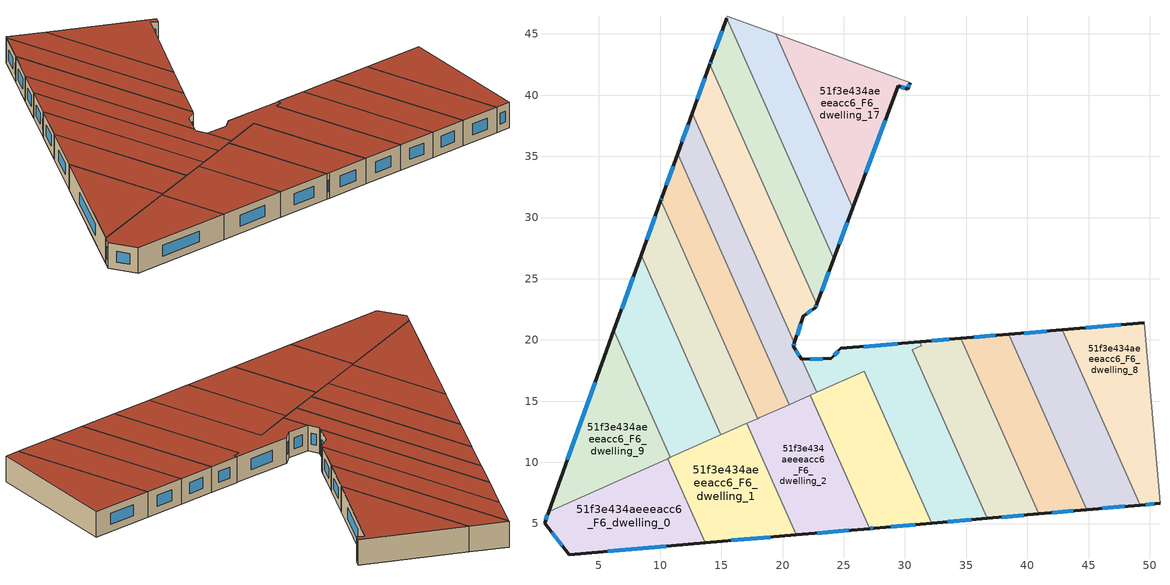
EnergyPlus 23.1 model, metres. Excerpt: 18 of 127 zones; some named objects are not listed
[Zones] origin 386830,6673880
51f3e434aeeeacc6_F6_dwelling_0
 floor to 51f3e434aeeeacc6_F5_dwelling_0 (EU_floor_Construction): 10.62,10.31 13.68,3.44 2.56,2.47 0.56,5.05 0.9,5.99 z18
 wall outside (EU_wall_Construction): 0.9,5.99 0.56,5.05 2.56,2.47 13.68,3.44 z18:21
 wall to 51f3e434aeeeacc6_F6_dwelling_1 (EU_wall_Construction): 13.68,3.44 10.62,10.31 z18:21
 wall to 51f3e434aeeeacc6_F6_dwelling_9 (EU_wall_Construction): 10.62,10.31 0.9,5.99 z18:21
 window (EU_Window_Construction): 5.74,2.75 10.5,3.16 / 1.13,4.31 1.99,3.21 / 0.8,5.72 0.65,5.32 z18.86:20.14
 roof outside (EU_roof_Construction): 13.68,3.44 10.62,10.31 0.9,5.99 0.56,5.05 2.56,2.47 z21
51f3e434aeeeacc6_F6_dwelling_1
 floor to 51f3e434aeeeacc6_F5_dwelling_1 (EU_floor_Construction): 17.08,13.18 21.12,4.08 13.68,3.44 10.62,10.31 z18
 wall outside (EU_wall_Construction): 13.68,3.44 21.12,4.08 z18:21
 wall to 51f3e434aeeeacc6_F6_dwelling_2 (EU_wall_Construction): 21.12,4.08 17.08,13.18 z18:21
 wall to 51f3e434aeeeacc6_F6_dwelling_10 (EU_wall_Construction): 14.96,12.24 10.84,10.41 z18:21
 wall to 51f3e434aeeeacc6_F6_dwelling_9 (EU_wall_Construction): 10.84,10.41 10.62,10.31 z18:21
 wall to 51f3e434aeeeacc6_F6_dwelling_11 (EU_wall_Construction): 17.08,13.18 14.96,12.24 z18:21
 window (EU_Window_Construction): 15.81,3.62 19,3.9 z18.86:20.14
 roof outside (EU_roof_Construction): 21.12,4.08 17.08,13.18 10.62,10.31 13.68,3.44 z21
51f3e434aeeeacc6_F6_dwelling_10
 floor to 51f3e434aeeeacc6_F5_dwelling_10 (EU_floor_Construction): 8.44,26.91 14.96,12.24 10.84,10.41 6.23,20.78 z18
 wall outside (EU_wall_Construction): 8.44,26.91 6.23,20.78 z18:21
 wall to 51f3e434aeeeacc6_F6_dwelling_11 (EU_wall_Construction): 14.96,12.24 8.44,26.91 z18:21
 wall to 51f3e434aeeeacc6_F6_dwelling_9 (EU_wall_Construction): 6.23,20.78 10.84,10.41 z18:21
 window (EU_Window_Construction): 7.81,25.15 6.86,22.53 z18.86:20.14
 roof outside (EU_roof_Construction): 14.96,12.24 8.44,26.91 6.23,20.78 10.84,10.41 z21
51f3e434aeeeacc6_F6_dwelling_11
 floor to 51f3e434aeeeacc6_F5_dwelling_11 (EU_floor_Construction): 10.06,31.4 17.98,13.58 14.96,12.24 8.44,26.91 z18
 wall outside (EU_wall_Construction): 10.06,31.4 8.44,26.91 z18:21
 wall to 51f3e434aeeeacc6_F6_dwelling_12 (EU_wall_Construction): 17.98,13.58 10.06,31.4 z18:21
 wall to 51f3e434aeeeacc6_F6_dwelling_2 (EU_wall_Construction): 17.08,13.18 17.98,13.58 z18:21
 window (EU_Window_Construction): 9.6,30.12 8.9,28.19 z18.86:20.14
 roof outside (EU_roof_Construction): 17.98,13.58 10.06,31.4 8.44,26.91 14.96,12.24 z21
51f3e434aeeeacc6_F6_dwelling_12
 floor to 51f3e434aeeeacc6_F5_dwelling_12 (EU_floor_Construction): 11.44,35.23 20.56,14.73 18.12,13.64 17.98,13.58 10.06,31.4 10.14,31.61 z18
 wall outside (EU_wall_Construction): 11.44,35.23 10.14,31.61 10.06,31.4 z18:21
 wall to 51f3e434aeeeacc6_F6_dwelling_13 (EU_wall_Construction): 20.56,14.73 11.44,35.23 z18:21
 wall to 51f3e434aeeeacc6_F6_dwelling_2 (EU_wall_Construction): 17.98,13.58 18.12,13.64 20.56,14.73 z18:21
 window (EU_Window_Construction): 10.12,31.55 10.08,31.46 / 11.07,34.19 10.51,32.64 z18.86:20.14
 roof outside (EU_roof_Construction): 20.56,14.73 11.44,35.23 10.14,31.61 10.06,31.4 17.98,13.58 18.12,13.64 z21
51f3e434aeeeacc6_F6_dwelling_13
 floor to 51f3e434aeeeacc6_F5_dwelling_13 (EU_floor_Construction): 12.64,38.54 20.98,19.77 20.88,19.47 21.58,18.42 22.78,15.71 20.56,14.73 11.44,35.23 z18
 wall outside (EU_wall_Construction): 21.58,18.42 20.88,19.47 20.98,19.77 / 12.64,38.54 11.44,35.23 z18:21
 wall to 51f3e434aeeeacc6_F6_dwelling_14 (EU_wall_Construction): 20.98,19.77 12.64,38.54 z18:21
 wall to 51f3e434aeeeacc6_F6_dwelling_4 (EU_wall_Construction): 22.78,15.71 21.58,18.42 z18:21
 wall to 51f3e434aeeeacc6_F6_dwelling_3 (EU_wall_Construction): 22.27,15.49 22.78,15.71 z18:21
 wall to 51f3e434aeeeacc6_F6_dwelling_2 (EU_wall_Construction): 20.56,14.73 22.27,15.49 z18:21
 window (EU_Window_Construction): 20.91,19.56 20.95,19.69 / 21.38,18.72 21.08,19.17 / 12.3,37.59 11.78,36.17 z18.86:20.14
 roof outside (EU_roof_Construction): 22.78,15.71 21.58,18.42 20.88,19.47 20.98,19.77 12.64,38.54 11.44,35.23 20.56,14.73 z21
51f3e434aeeeacc6_F6_dwelling_14
 floor to 51f3e434aeeeacc6_F5_dwelling_14 (EU_floor_Construction): 14.08,42.53 22.79,22.91 22.69,22.65 21.7,21.96 20.98,19.77 12.64,38.54 z18
 wall outside (EU_wall_Construction): 20.98,19.77 21.7,21.96 22.69,22.65 22.79,22.91 / 14.08,42.53 12.64,38.54 z18:21
 wall to 51f3e434aeeeacc6_F6_dwelling_15 (EU_wall_Construction): 22.79,22.91 14.08,42.53 z18:21
 window (EU_Window_Construction): 22.72,22.72 22.76,22.84 / 21.98,22.15 22.41,22.45 / 21.18,20.4 21.49,21.33 / 13.66,41.39 13.05,39.68 z18.86:20.14
 roof outside (EU_roof_Construction): 20.98,19.77 21.7,21.96 22.69,22.65 22.79,22.91 14.08,42.53 12.64,38.54 z21
51f3e434aeeeacc6_F6_dwelling_15
 floor to 51f3e434aeeeacc6_F5_dwelling_15 (EU_floor_Construction): 15.43,46.29 24.18,26.62 22.79,22.91 14.08,42.53 14.15,42.73 z18
 wall outside (EU_wall_Construction): 15.43,46.29 14.15,42.73 14.08,42.53 / 22.79,22.91 24.18,26.62 z18:21
 wall to 51f3e434aeeeacc6_F6_dwelling_16 (EU_wall_Construction): 24.18,26.62 15.43,46.29 z18:21
 window (EU_Window_Construction): 15.07,45.27 14.52,43.75 / 23.19,23.97 23.78,25.56 / 14.13,42.67 14.1,42.58 z18.86:20.14
 roof outside (EU_roof_Construction): 22.79,22.91 24.18,26.62 15.43,46.29 14.15,42.73 14.08,42.53 z21
51f3e434aeeeacc6_F6_dwelling_16
 floor to 51f3e434aeeeacc6_F5_dwelling_16 (EU_floor_Construction): 19.44,45 25.74,30.81 24.18,26.62 15.43,46.29 15.48,46.43 z18
 wall outside (EU_wall_Construction): 24.18,26.62 25.74,30.81 z18:21
 wall adiabatic (EU_wall_Construction): 19.44,45 15.48,46.43 15.43,46.29 z18:21
 wall to 51f3e434aeeeacc6_F6_dwelling_17 (EU_wall_Construction): 25.74,30.81 19.44,45 z18:21
 window (EU_Window_Construction): 24.62,27.82 25.29,29.61 z18.86:20.14
 roof outside (EU_roof_Construction): 24.18,26.62 25.74,30.81 19.44,45 15.48,46.43 15.43,46.29 z21
51f3e434aeeeacc6_F6_dwelling_17
 floor to 51f3e434aeeeacc6_F5_dwelling_17 (EU_floor_Construction): 30.42,41.03 30.22,40.5 29.47,40.78 25.74,30.81 19.44,45 z18
 wall outside (EU_wall_Construction): 25.74,30.81 29.47,40.78 30.22,40.5 30.42,41.03 z18:21
 wall adiabatic (EU_wall_Construction): 30.42,41.03 19.44,45 z18:21
 window (EU_Window_Construction): 26.81,33.66 28.4,37.93 / 30.28,40.65 30.37,40.88 / 29.68,40.7 30,40.58 z18.86:20.14
 roof outside (EU_roof_Construction): 25.74,30.81 29.47,40.78 30.22,40.5 30.42,41.03 19.44,45 z21
51f3e434aeeeacc6_F6_dwelling_2
 floor to 51f3e434aeeeacc6_F5_dwelling_2 (EU_floor_Construction): 22.27,15.49 27.11,4.6 21.12,4.08 17.08,13.18 z18
 wall outside (EU_wall_Construction): 21.12,4.08 27.11,4.6 z18:21
 wall to 51f3e434aeeeacc6_F6_dwelling_3 (EU_wall_Construction): 27.11,4.6 22.27,15.49 z18:21
 window (EU_Window_Construction): 22.83,4.23 25.4,4.45 z18.86:20.14
 roof outside (EU_roof_Construction): 27.11,4.6 22.27,15.49 17.08,13.18 21.12,4.08 z21
51f3e434aeeeacc6_F6_dwelling_3
 floor to 51f3e434aeeeacc6_F5_dwelling_3 (EU_floor_Construction): 26.67,17.44 32.18,5.04 27.48,4.63 27.11,4.6 22.27,15.49 z18
 wall outside (EU_wall_Construction): 27.11,4.6 27.48,4.63 32.18,5.04 z18:21
 wall to 51f3e434aeeeacc6_F6_dwelling_4 (EU_wall_Construction): 32.18,5.04 26.67,17.44 22.78,15.71 z18:21
 window (EU_Window_Construction): 28.82,4.75 30.84,4.92 / 27.22,4.61 27.37,4.62 z18.86:20.14
 roof outside (EU_roof_Construction): 32.18,5.04 26.67,17.44 22.27,15.49 27.11,4.6 27.48,4.63 z21
51f3e434aeeeacc6_F6_dwelling_4
 floor to 51f3e434aeeeacc6_F5_dwelling_4 (EU_floor_Construction): 31.35,19.52 30.61,19.2 36.73,5.43 32.18,5.04 26.67,17.44 22.78,15.71 21.58,18.42 24,18.51 24.78,19.31 31.27,19.85 z18
 wall outside (EU_wall_Construction): 31.27,19.85 24.78,19.31 24,18.51 21.58,18.42 / 32.18,5.04 36.73,5.43 z18:21
 wall to 51f3e434aeeeacc6_F6_dwelling_5 (EU_wall_Construction): 36.73,5.43 30.61,19.2 31.35,19.52 31.27,19.85 z18:21
 window (EU_Window_Construction): 24.55,19.08 24.22,18.74 / 29.41,19.7 26.63,19.46 / 33.48,5.15 35.43,5.32 / 23.31,18.49 22.27,18.44 z18.86:20.14
 roof outside (EU_roof_Construction): 36.73,5.43 30.61,19.2 31.35,19.52 31.27,19.85 24.78,19.31 24,18.51 21.58,18.42 22.78,15.71 26.67,17.44 32.18,5.04 z21
51f3e434aeeeacc6_F6_dwelling_5
 floor to 51f3e434aeeeacc6_F5_dwelling_5 (EU_floor_Construction): 34.54,20.13 40.91,5.79 36.73,5.43 30.61,19.2 31.35,19.53 31.27,19.86 z18
 wall outside (EU_wall_Construction): 36.73,5.43 40.91,5.79 / 34.54,20.13 31.27,19.86 z18:21
 wall to 51f3e434aeeeacc6_F6_dwelling_6 (EU_wall_Construction): 40.91,5.79 34.54,20.13 z18:21
 window (EU_Window_Construction): 37.92,5.53 39.72,5.69 / 33.61,20.05 32.2,19.93 z18.86:20.14
 roof outside (EU_roof_Construction): 40.91,5.79 34.54,20.13 31.27,19.86 31.35,19.53 30.61,19.2 36.73,5.43 z21
51f3e434aeeeacc6_F6_dwelling_6
 floor to 51f3e434aeeeacc6_F5_dwelling_6 (EU_floor_Construction): 38.5,20.46 44.86,6.13 40.91,5.79 34.54,20.13 z18
 wall outside (EU_wall_Construction): 40.91,5.79 44.86,6.13 / 38.5,20.46 34.54,20.13 z18:21
 wall to 51f3e434aeeeacc6_F6_dwelling_7 (EU_wall_Construction): 44.86,6.13 38.5,20.46 z18:21
 window (EU_Window_Construction): 42.04,5.89 43.74,6.04 / 37.37,20.37 35.67,20.22 z18.86:20.14
 roof outside (EU_roof_Construction): 44.86,6.13 38.5,20.46 34.54,20.13 40.91,5.79 z21
51f3e434aeeeacc6_F6_dwelling_7
 floor to 51f3e434aeeeacc6_F5_dwelling_7 (EU_floor_Construction): 42.85,20.83 49.22,6.51 44.86,6.13 38.5,20.46 z18
 wall outside (EU_wall_Construction): 44.86,6.13 49.22,6.51 / 42.85,20.83 38.5,20.46 z18:21
 wall to 51f3e434aeeeacc6_F6_dwelling_8 (EU_wall_Construction): 49.22,6.51 42.85,20.83 z18:21
 window (EU_Window_Construction): 46.11,6.24 47.97,6.4 / 41.61,20.72 39.74,20.57 z18.86:20.14
 roof outside (EU_roof_Construction): 49.22,6.51 42.85,20.83 38.5,20.46 44.86,6.13 z21
51f3e434aeeeacc6_F6_dwelling_8
 floor to 51f3e434aeeeacc6_F5_dwelling_8 (EU_floor_Construction): 49.54,21.39 50.84,6.65 49.22,6.51 42.85,20.83 z18
 wall outside (EU_wall_Construction): 49.54,21.39 42.85,20.83 / 49.22,6.51 50.84,6.65 z18:21
 wall adiabatic (EU_wall_Construction): 50.84,6.65 49.54,21.39 z18:21
 window (EU_Window_Construction): 47.63,21.23 44.76,20.99 / 49.68,6.55 50.38,6.61 z18.86:20.14
 roof outside (EU_roof_Construction): 50.84,6.65 49.54,21.39 42.85,20.83 49.22,6.51 z21
51f3e434aeeeacc6_F6_dwelling_9
 floor to 51f3e434aeeeacc6_F5_dwelling_9 (EU_floor_Construction): 6.23,20.78 10.84,10.41 0.9,5.99 z18
 wall outside (EU_wall_Construction): 6.23,20.78 0.9,5.99 z18:21
 window (EU_Window_Construction): 4.71,16.55 2.42,10.21 z18.86:20.14
 roof outside (EU_roof_Construction): 10.84,10.41 6.23,20.78 0.9,5.99 z21
[Building]
EU S2 Campaign: North Axis=0; Terrain=City; Solar Distribution=FullExterior
[Site:Location]
Helsinki-Vantaa.AP: Latitude=60.317; Longitude=24.963; Time Zone=2; Elevation=54.6
[SizingPeriod:WeatherFileDays]
AnnualSizingPeriod: Begin Month=1; Begin Day of Month=1; End Month=12; End Day of Month=31; Day of Week for Start Day=Monday; Use Weather File Daylight Saving Period=No; Use Weather File Rain and Snow Indicators=No
[MATERIAL]
EU_InternalMass_Material: Roughness=MediumRough; Thickness=0.1; Conductivity=1; Density=1800; Specific Heat=900; Thermal Absorptance=0.9; Solar Absorptance=0.7; Visible Absorptance=0.7
[MATERIAL:NOMASS] Roughness=MediumRough; Thermal Absorptance=0.9; Solar Absorptance=0.7; Visible Absorptance=0.7
Name | Thermal Resistance
EU_wall_NoMass | 1.10183
EU_roof_NoMass; EU_floor_NoMass | 1.70606
[WINDOWMATERIAL:SIMPLEGLAZINGSYSTEM]
EU_Window_SimpleGlazing: UFactor=3.11035; Solar Heat Gain Coefficient=0.8; Visible Transmittance=0.8
[CONSTRUCTION]
EU_wall_Construction: EU_wall_NoMass
EU_roof_Construction: EU_roof_NoMass
EU_floor_Construction: EU_floor_NoMass
EU_Window_Construction: EU_Window_SimpleGlazing
EU_InternalMass_Construction: EU_InternalMass_Material
[ZONE] Type=1; Multiplier=1; Ceiling Height=autocalculate; Floor Area=autocalculate; Part of Total Floor Area=Yes
Name | Volume
51f3e434aeeeacc6_F6_dwelling_0 | 185.268
51f3e434aeeeacc6_F6_dwelling_1; 51f3e434aeeeacc6_F6_dwelling_10 | 185.276
51f3e434aeeeacc6_F6_dwelling_11 | 176.431
51f3e434aeeeacc6_F6_dwelling_12 | 177.158
51f3e434aeeeacc6_F6_dwelling_13 | 172.649
51f3e434aeeeacc6_F6_dwelling_14 | 182.613
51f3e434aeeeacc6_F6_dwelling_15 | 178.601
51f3e434aeeeacc6_F6_dwelling_16 | 175.023
51f3e434aeeeacc6_F6_dwelling_17 | 183.998
51f3e434aeeeacc6_F6_dwelling_2 | 186.405
51f3e434aeeeacc6_F6_dwelling_3 | 184.126
51f3e434aeeeacc6_F6_dwelling_4 | 235.137
51f3e434aeeeacc6_F6_dwelling_5 | 185.789
51f3e434aeeeacc6_F6_dwelling_6 | 176.413
51f3e434aeeeacc6_F6_dwelling_7 | 194.145
51f3e434aeeeacc6_F6_dwelling_8 | 185.281
51f3e434aeeeacc6_F6_dwelling_9 | 185.259
[INTERNALMASS] Construction=EU_InternalMass_Construction
Name | Zone or ZoneList | Surface Area
51f3e434aeeeacc6_F6_dwelling_0_EU_InternalMass | 51f3e434aeeeacc6_F6_dwelling_0 | 61.7557
51f3e434aeeeacc6_F6_dwelling_1_EU_InternalMass | 51f3e434aeeeacc6_F6_dwelling_1 | 61.7588
51f3e434aeeeacc6_F6_dwelling_2_EU_InternalMass | 51f3e434aeeeacc6_F6_dwelling_2 | 62.1346
51f3e434aeeeacc6_F6_dwelling_3_EU_InternalMass | 51f3e434aeeeacc6_F6_dwelling_3 | 61.3775
51f3e434aeeeacc6_F6_dwelling_4_EU_InternalMass | 51f3e434aeeeacc6_F6_dwelling_4 | 78.3823
51f3e434aeeeacc6_F6_dwelling_5_EU_InternalMass | 51f3e434aeeeacc6_F6_dwelling_5 | 61.9296
51f3e434aeeeacc6_F6_dwelling_6_EU_InternalMass | 51f3e434aeeeacc6_F6_dwelling_6 | 58.8042
51f3e434aeeeacc6_F6_dwelling_7_EU_InternalMass | 51f3e434aeeeacc6_F6_dwelling_7 | 64.7155
51f3e434aeeeacc6_F6_dwelling_8_EU_InternalMass | 51f3e434aeeeacc6_F6_dwelling_8 | 61.7599
51f3e434aeeeacc6_F6_dwelling_9_EU_InternalMass | 51f3e434aeeeacc6_F6_dwelling_9 | 61.753
51f3e434aeeeacc6_F6_dwelling_10_EU_InternalMass | 51f3e434aeeeacc6_F6_dwelling_10 | 61.7586
51f3e434aeeeacc6_F6_dwelling_11_EU_InternalMass | 51f3e434aeeeacc6_F6_dwelling_11 | 58.8067
51f3e434aeeeacc6_F6_dwelling_12_EU_InternalMass | 51f3e434aeeeacc6_F6_dwelling_12 | 59.0567
51f3e434aeeeacc6_F6_dwelling_13_EU_InternalMass | 51f3e434aeeeacc6_F6_dwelling_13 | 57.5541
51f3e434aeeeacc6_F6_dwelling_14_EU_InternalMass | 51f3e434aeeeacc6_F6_dwelling_14 | 60.8704
51f3e434aeeeacc6_F6_dwelling_15_EU_InternalMass | 51f3e434aeeeacc6_F6_dwelling_15 | 59.5335
51f3e434aeeeacc6_F6_dwelling_16_EU_InternalMass | 51f3e434aeeeacc6_F6_dwelling_16 | 58.3412
51f3e434aeeeacc6_F6_dwelling_17_EU_InternalMass | 51f3e434aeeeacc6_F6_dwelling_17 | 61.3325
[OTHEREQUIPMENT] Fuel Type=Electricity; Design Level Calculation Method=Watts/Area; Power per Zone Floor Area=1; Fraction Latent=0; Fraction Radiant=0; Fraction Lost=0; Carbon Dioxide Generation Rate=0; EndUse Subcategory=EU_Step8_InternalGains
Name | Zone or ZoneList or Space or SpaceList | Schedule
EU_Step8_InternalGain_51f3e434aeeeacc6_F6_dwelling_0_f000 | 51f3e434aeeeacc6_F6_dwelling_0 | EU_Step8_GainSchedule_51f3e434aeeeacc6_F6_dwelling_0_f000
EU_Step8_InternalGain_51f3e434aeeeacc6_F6_dwelling_1_f000 | 51f3e434aeeeacc6_F6_dwelling_1 | EU_Step8_GainSchedule_51f3e434aeeeacc6_F6_dwelling_1_f000
EU_Step8_InternalGain_51f3e434aeeeacc6_F6_dwelling_2_f000 | 51f3e434aeeeacc6_F6_dwelling_2 | EU_Step8_GainSchedule_51f3e434aeeeacc6_F6_dwelling_2_f000
EU_Step8_InternalGain_51f3e434aeeeacc6_F6_dwelling_3_f000 | 51f3e434aeeeacc6_F6_dwelling_3 | EU_Step8_GainSchedule_51f3e434aeeeacc6_F6_dwelling_3_f000
EU_Step8_InternalGain_51f3e434aeeeacc6_F6_dwelling_4_f000 | 51f3e434aeeeacc6_F6_dwelling_4 | EU_Step8_GainSchedule_51f3e434aeeeacc6_F6_dwelling_4_f000
EU_Step8_InternalGain_51f3e434aeeeacc6_F6_dwelling_5_f000 | 51f3e434aeeeacc6_F6_dwelling_5 | EU_Step8_GainSchedule_51f3e434aeeeacc6_F6_dwelling_5_f000
EU_Step8_InternalGain_51f3e434aeeeacc6_F6_dwelling_6_f000 | 51f3e434aeeeacc6_F6_dwelling_6 | EU_Step8_GainSchedule_51f3e434aeeeacc6_F6_dwelling_6_f000
EU_Step8_InternalGain_51f3e434aeeeacc6_F6_dwelling_7_f000 | 51f3e434aeeeacc6_F6_dwelling_7 | EU_Step8_GainSchedule_51f3e434aeeeacc6_F6_dwelling_7_f000
EU_Step8_InternalGain_51f3e434aeeeacc6_F6_dwelling_8_f000 | 51f3e434aeeeacc6_F6_dwelling_8 | EU_Step8_GainSchedule_51f3e434aeeeacc6_F6_dwelling_8_f000
EU_Step8_InternalGain_51f3e434aeeeacc6_F6_dwelling_9_f000 | 51f3e434aeeeacc6_F6_dwelling_9 | EU_Step8_GainSchedule_51f3e434aeeeacc6_F6_dwelling_9_f000
EU_Step8_InternalGain_51f3e434aeeeacc6_F6_dwelling_10_f000 | 51f3e434aeeeacc6_F6_dwelling_10 | EU_Step8_GainSchedule_51f3e434aeeeacc6_F6_dwelling_10_f000
EU_Step8_InternalGain_51f3e434aeeeacc6_F6_dwelling_11_f000 | 51f3e434aeeeacc6_F6_dwelling_11 | EU_Step8_GainSchedule_51f3e434aeeeacc6_F6_dwelling_11_f000
EU_Step8_InternalGain_51f3e434aeeeacc6_F6_dwelling_12_f000 | 51f3e434aeeeacc6_F6_dwelling_12 | EU_Step8_GainSchedule_51f3e434aeeeacc6_F6_dwelling_12_f000
EU_Step8_InternalGain_51f3e434aeeeacc6_F6_dwelling_13_f000 | 51f3e434aeeeacc6_F6_dwelling_13 | EU_Step8_GainSchedule_51f3e434aeeeacc6_F6_dwelling_13_f000
EU_Step8_InternalGain_51f3e434aeeeacc6_F6_dwelling_14_f000 | 51f3e434aeeeacc6_F6_dwelling_14 | EU_Step8_GainSchedule_51f3e434aeeeacc6_F6_dwelling_14_f000
EU_Step8_InternalGain_51f3e434aeeeacc6_F6_dwelling_15_f000 | 51f3e434aeeeacc6_F6_dwelling_15 | EU_Step8_GainSchedule_51f3e434aeeeacc6_F6_dwelling_15_f000
EU_Step8_InternalGain_51f3e434aeeeacc6_F6_dwelling_16_f000 | 51f3e434aeeeacc6_F6_dwelling_16 | EU_Step8_GainSchedule_51f3e434aeeeacc6_F6_dwelling_16_f000
EU_Step8_InternalGain_51f3e434aeeeacc6_F6_dwelling_17_f000 | 51f3e434aeeeacc6_F6_dwelling_17 | EU_Step8_GainSchedule_51f3e434aeeeacc6_F6_dwelling_17_f000
[ZONEVENTILATION:DESIGNFLOWRATE] Schedule=EU_AlwaysOn; Design Flow Rate Calculation Method=AirChanges/Hour; Air Changes per Hour=0.756316; Ventilation Type=Natural; Fan Pressure Rise=0; Fan Total Efficiency=1; Constant Term Coefficient=1; Temperature Term Coefficient=0; Velocity Term Coefficient=0; Velocity Squared Term Coefficient=0; Minimum Indoor Temperature=-100; Maximum Indoor Temperature=100; Delta Temperature=-100; Minimum Outdoor Temperature=-100; Maximum Outdoor Temperature=100; Maximum Wind Speed=40
Name | Zone or ZoneList or Space or SpaceList
EU_ConstantAir_51f3e434aeeeacc6_F6_dwelling_0 | 51f3e434aeeeacc6_F6_dwelling_0
EU_ConstantAir_51f3e434aeeeacc6_F6_dwelling_1 | 51f3e434aeeeacc6_F6_dwelling_1
EU_ConstantAir_51f3e434aeeeacc6_F6_dwelling_2 | 51f3e434aeeeacc6_F6_dwelling_2
EU_ConstantAir_51f3e434aeeeacc6_F6_dwelling_3 | 51f3e434aeeeacc6_F6_dwelling_3
EU_ConstantAir_51f3e434aeeeacc6_F6_dwelling_4 | 51f3e434aeeeacc6_F6_dwelling_4
EU_ConstantAir_51f3e434aeeeacc6_F6_dwelling_5 | 51f3e434aeeeacc6_F6_dwelling_5
EU_ConstantAir_51f3e434aeeeacc6_F6_dwelling_6 | 51f3e434aeeeacc6_F6_dwelling_6
EU_ConstantAir_51f3e434aeeeacc6_F6_dwelling_7 | 51f3e434aeeeacc6_F6_dwelling_7
EU_ConstantAir_51f3e434aeeeacc6_F6_dwelling_8 | 51f3e434aeeeacc6_F6_dwelling_8
EU_ConstantAir_51f3e434aeeeacc6_F6_dwelling_9 | 51f3e434aeeeacc6_F6_dwelling_9
EU_ConstantAir_51f3e434aeeeacc6_F6_dwelling_10 | 51f3e434aeeeacc6_F6_dwelling_10
EU_ConstantAir_51f3e434aeeeacc6_F6_dwelling_11 | 51f3e434aeeeacc6_F6_dwelling_11
EU_ConstantAir_51f3e434aeeeacc6_F6_dwelling_12 | 51f3e434aeeeacc6_F6_dwelling_12
EU_ConstantAir_51f3e434aeeeacc6_F6_dwelling_13 | 51f3e434aeeeacc6_F6_dwelling_13
EU_ConstantAir_51f3e434aeeeacc6_F6_dwelling_14 | 51f3e434aeeeacc6_F6_dwelling_14
EU_ConstantAir_51f3e434aeeeacc6_F6_dwelling_15 | 51f3e434aeeeacc6_F6_dwelling_15
EU_ConstantAir_51f3e434aeeeacc6_F6_dwelling_16 | 51f3e434aeeeacc6_F6_dwelling_16
EU_ConstantAir_51f3e434aeeeacc6_F6_dwelling_17 | 51f3e434aeeeacc6_F6_dwelling_17
[HVACTEMPLATE:ZONE:IDEALLOADSAIRSYSTEM] System Availability Schedule=EU_AlwaysOn; Maximum Heating Supply Air Temperature=50; Minimum Cooling Supply Air Temperature=13; Maximum Heating Supply Air Humidity Ratio=0.0156; Minimum Cooling Supply Air Humidity Ratio=0.0077; Heating Limit=NoLimit; Cooling Limit=NoLimit; Heating Availability Schedule=EU_AlwaysOn; Cooling Availability Schedule=EU_CoolingOff; Dehumidification Control Type=ConstantSensibleHeatRatio; Cooling Sensible Heat Ratio=0.7; Dehumidification Setpoint=60; Humidification Control Type=None; Humidification Setpoint=30; Outdoor Air Method=None; Outdoor Air Flow Rate per Person=0.00944; Outdoor Air Flow Rate per Zone Floor Area=0; Outdoor Air Flow Rate per Zone=0; Demand Controlled Ventilation Type=None; Outdoor Air Economizer Type=NoEconomizer; Heat Recovery Type=None; Sensible Heat Recovery Effectiveness=0.7; Latent Heat Recovery Effectiveness=0.65
Name | Template Thermostat
51f3e434aeeeacc6_F6_dwelling_0 | EU_HeatOnly_51f3e434aeeeacc6_F6_dwelling_0
51f3e434aeeeacc6_F6_dwelling_1 | EU_HeatOnly_51f3e434aeeeacc6_F6_dwelling_1
51f3e434aeeeacc6_F6_dwelling_2 | EU_HeatOnly_51f3e434aeeeacc6_F6_dwelling_2
51f3e434aeeeacc6_F6_dwelling_3 | EU_HeatOnly_51f3e434aeeeacc6_F6_dwelling_3
51f3e434aeeeacc6_F6_dwelling_4 | EU_HeatOnly_51f3e434aeeeacc6_F6_dwelling_4
51f3e434aeeeacc6_F6_dwelling_5 | EU_HeatOnly_51f3e434aeeeacc6_F6_dwelling_5
51f3e434aeeeacc6_F6_dwelling_6 | EU_HeatOnly_51f3e434aeeeacc6_F6_dwelling_6
51f3e434aeeeacc6_F6_dwelling_7 | EU_HeatOnly_51f3e434aeeeacc6_F6_dwelling_7
51f3e434aeeeacc6_F6_dwelling_8 | EU_HeatOnly_51f3e434aeeeacc6_F6_dwelling_8
51f3e434aeeeacc6_F6_dwelling_9 | EU_HeatOnly_51f3e434aeeeacc6_F6_dwelling_9
51f3e434aeeeacc6_F6_dwelling_10 | EU_HeatOnly_51f3e434aeeeacc6_F6_dwelling_10
51f3e434aeeeacc6_F6_dwelling_11 | EU_HeatOnly_51f3e434aeeeacc6_F6_dwelling_11
51f3e434aeeeacc6_F6_dwelling_12 | EU_HeatOnly_51f3e434aeeeacc6_F6_dwelling_12
51f3e434aeeeacc6_F6_dwelling_13 | EU_HeatOnly_51f3e434aeeeacc6_F6_dwelling_13
51f3e434aeeeacc6_F6_dwelling_14 | EU_HeatOnly_51f3e434aeeeacc6_F6_dwelling_14
51f3e434aeeeacc6_F6_dwelling_15 | EU_HeatOnly_51f3e434aeeeacc6_F6_dwelling_15
51f3e434aeeeacc6_F6_dwelling_16 | EU_HeatOnly_51f3e434aeeeacc6_F6_dwelling_16
51f3e434aeeeacc6_F6_dwelling_17 | EU_HeatOnly_51f3e434aeeeacc6_F6_dwelling_17
[SIZING:ZONE] Zone Cooling Design Supply Air Temperature Input Method=SupplyAirTemperature; Zone Cooling Design Supply Air Temperature=13; Zone Heating Design Supply Air Temperature Input Method=SupplyAirTemperature; Zone Heating Design Supply Air Temperature=50; Zone Cooling Design Supply Air Humidity Ratio=0.008; Zone Heating Design Supply Air Humidity Ratio=0.008; Cooling Design Air Flow Method=DesignDay; Cooling Design Air Flow Rate=0; Cooling Minimum Air Flow per Zone Floor Area=0.000762; Cooling Minimum Air Flow=0; Cooling Minimum Air Flow Fraction=0.2; Heating Design Air Flow Method=DesignDay; Heating Design Air Flow Rate=0; Heating Maximum Air Flow per Zone Floor Area=0.002032; Heating Maximum Air Flow=0.141576; Heating Maximum Air Flow Fraction=0.3; Account for Dedicated Outdoor Air System=No; Dedicated Outdoor Air System Control Strategy=NeutralSupplyAir; Dedicated Outdoor Air Low Setpoint Temperature for Design=autosize; Dedicated Outdoor Air High Setpoint Temperature for Design=autosize; Zone Load Sizing Method=Sensible Load Only No Latent Load; Zone Latent Cooling Design Supply Air Humidity Ratio Input Method=HumidityRatioDifference; Zone Cooling Design Supply Air Humidity Ratio Difference=0.005; Zone Latent Heating Design Supply Air Humidity Ratio Input Method=HumidityRatioDifference; Zone Humidification Design Supply Air Humidity Ratio Difference=0.005
51f3e434aeeeacc6_F6_dwelling_0; 51f3e434aeeeacc6_F6_dwelling_1; 51f3e434aeeeacc6_F6_dwelling_2; 51f3e434aeeeacc6_F6_dwelling_3; 51f3e434aeeeacc6_F6_dwelling_4; 51f3e434aeeeacc6_F6_dwelling_5; 51f3e434aeeeacc6_F6_dwelling_6; 51f3e434aeeeacc6_F6_dwelling_7; 51f3e434aeeeacc6_F6_dwelling_8; 51f3e434aeeeacc6_F6_dwelling_9; 51f3e434aeeeacc6_F6_dwelling_10; 51f3e434aeeeacc6_F6_dwelling_11; 51f3e434aeeeacc6_F6_dwelling_12; 51f3e434aeeeacc6_F6_dwelling_13; 51f3e434aeeeacc6_F6_dwelling_14; 51f3e434aeeeacc6_F6_dwelling_15; 51f3e434aeeeacc6_F6_dwelling_16; 51f3e434aeeeacc6_F6_dwelling_17
[SCHEDULE:CONSTANT]
Name | Hourly Value
EU_AlwaysOn | 1
EU_CoolingOff | 0
[SCHEDULE:FILE] Column Number=1; Rows to Skip at Top=0; Number of Hours of Data=8760; Column Separator=Comma; Interpolate to Timestep=No; Minutes per Item=60; Adjust Schedule for Daylight Savings=Yes
Name | File
EU_Step8_GainSchedule_51f3e434aeeeacc6_F6_dwelling_0_f000 | ../../schedules/51f3e434aeeeacc6/51f3e434aeeeacc6_F6_dwelling_0_f000_gain.csv
EU_Step8_GainSchedule_51f3e434aeeeacc6_F6_dwelling_1_f000 | ../../schedules/51f3e434aeeeacc6/51f3e434aeeeacc6_F6_dwelling_1_f000_gain.csv
EU_Step8_GainSchedule_51f3e434aeeeacc6_F6_dwelling_2_f000 | ../../schedules/51f3e434aeeeacc6/51f3e434aeeeacc6_F6_dwelling_2_f000_gain.csv
EU_Step8_GainSchedule_51f3e434aeeeacc6_F6_dwelling_3_f000 | ../../schedules/51f3e434aeeeacc6/51f3e434aeeeacc6_F6_dwelling_3_f000_gain.csv
EU_Step8_GainSchedule_51f3e434aeeeacc6_F6_dwelling_4_f000 | ../../schedules/51f3e434aeeeacc6/51f3e434aeeeacc6_F6_dwelling_4_f000_gain.csv
EU_Step8_GainSchedule_51f3e434aeeeacc6_F6_dwelling_5_f000 | ../../schedules/51f3e434aeeeacc6/51f3e434aeeeacc6_F6_dwelling_5_f000_gain.csv
EU_Step8_GainSchedule_51f3e434aeeeacc6_F6_dwelling_6_f000 | ../../schedules/51f3e434aeeeacc6/51f3e434aeeeacc6_F6_dwelling_6_f000_gain.csv
EU_Step8_GainSchedule_51f3e434aeeeacc6_F6_dwelling_7_f000 | ../../schedules/51f3e434aeeeacc6/51f3e434aeeeacc6_F6_dwelling_7_f000_gain.csv
EU_Step8_GainSchedule_51f3e434aeeeacc6_F6_dwelling_8_f000 | ../../schedules/51f3e434aeeeacc6/51f3e434aeeeacc6_F6_dwelling_8_f000_gain.csv
EU_Step8_GainSchedule_51f3e434aeeeacc6_F6_dwelling_9_f000 | ../../schedules/51f3e434aeeeacc6/51f3e434aeeeacc6_F6_dwelling_9_f000_gain.csv
EU_Step8_GainSchedule_51f3e434aeeeacc6_F6_dwelling_10_f000 | ../../schedules/51f3e434aeeeacc6/51f3e434aeeeacc6_F6_dwelling_10_f000_gain.csv
EU_Step8_GainSchedule_51f3e434aeeeacc6_F6_dwelling_11_f000 | ../../schedules/51f3e434aeeeacc6/51f3e434aeeeacc6_F6_dwelling_11_f000_gain.csv
EU_Step8_GainSchedule_51f3e434aeeeacc6_F6_dwelling_12_f000 | ../../schedules/51f3e434aeeeacc6/51f3e434aeeeacc6_F6_dwelling_12_f000_gain.csv
EU_Step8_GainSchedule_51f3e434aeeeacc6_F6_dwelling_13_f000 | ../../schedules/51f3e434aeeeacc6/51f3e434aeeeacc6_F6_dwelling_13_f000_gain.csv
EU_Step8_GainSchedule_51f3e434aeeeacc6_F6_dwelling_14_f000 | ../../schedules/51f3e434aeeeacc6/51f3e434aeeeacc6_F6_dwelling_14_f000_gain.csv
EU_Step8_GainSchedule_51f3e434aeeeacc6_F6_dwelling_15_f000 | ../../schedules/51f3e434aeeeacc6/51f3e434aeeeacc6_F6_dwelling_15_f000_gain.csv
EU_Step8_GainSchedule_51f3e434aeeeacc6_F6_dwelling_16_f000 | ../../schedules/51f3e434aeeeacc6/51f3e434aeeeacc6_F6_dwelling_16_f000_gain.csv
EU_Step8_GainSchedule_51f3e434aeeeacc6_F6_dwelling_17_f000 | ../../schedules/51f3e434aeeeacc6/51f3e434aeeeacc6_F6_dwelling_17_f000_gain.csv
